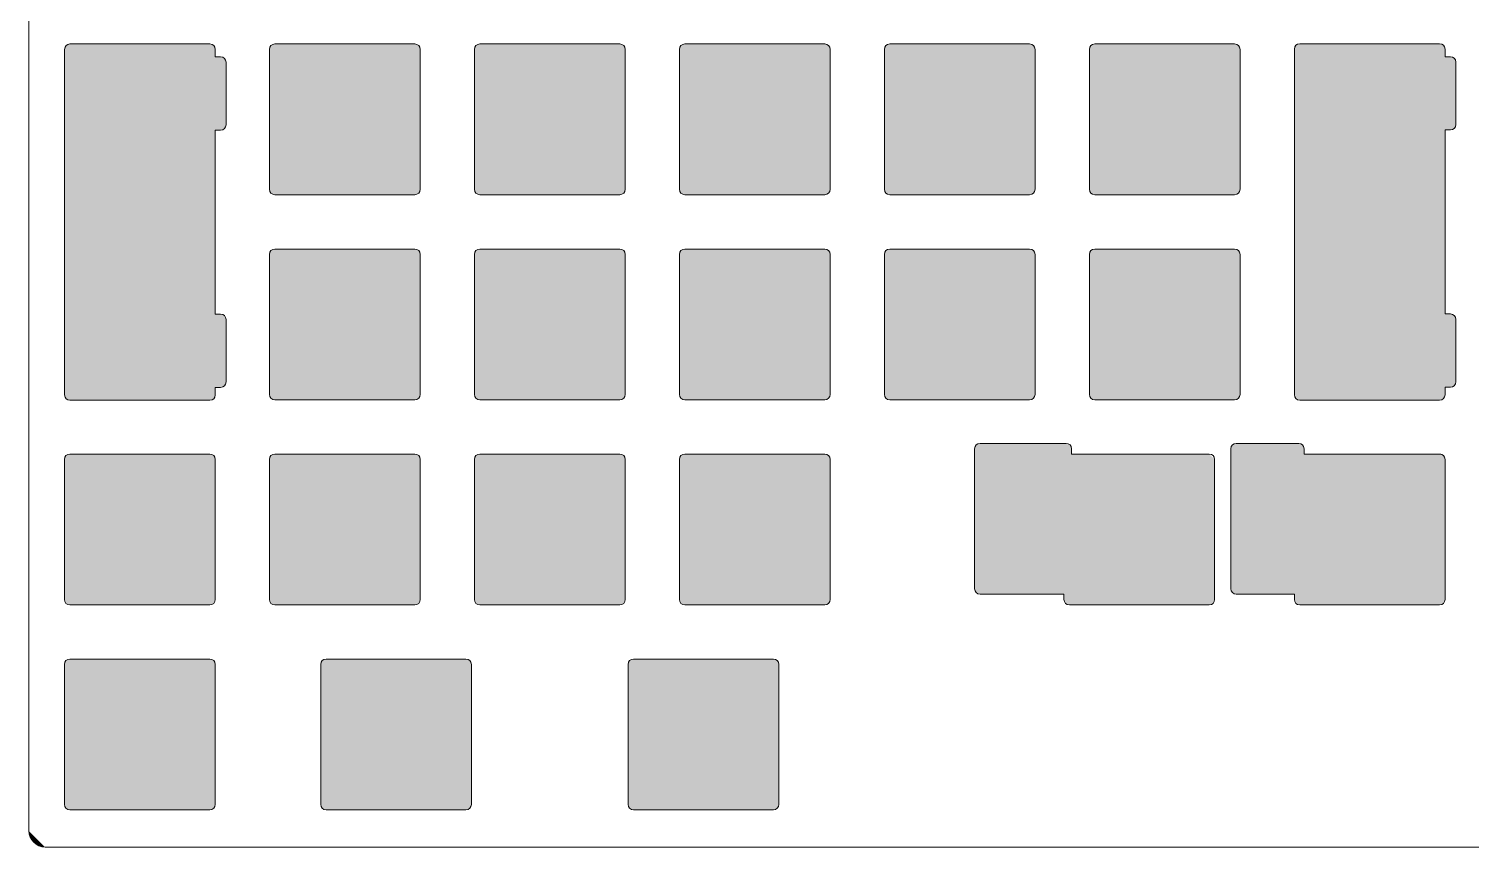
# Model space of a CAD drawing. Extents: x 264 to 551, y 127 to 265.
# Drawn here: x 263.7 to 397.8, y 127 to 203 of the extents above; entities that cross this region are included whole.
import ezdxf

# ---------------------------------------------------------------- set-up
doc = ezdxf.new("R2010")
doc.units = 0
doc.header["$MEASUREMENT"] = 0
doc.layers.add('Layer 1', color=7, linetype='Continuous', lineweight=0)
doc.layers.add('Layer 2', color=7, linetype='Continuous', lineweight=0)

# ---------------------------------------------------------------- blocks, each defined once
blk = doc.blocks.new('Block_1')
at = {"layer": 'Layer 2', "true_color": 0x000000, "transparency": 33554687}
h = blk.add_hatch(color=18, dxfattribs=at)
h.dxf.hatch_style = 2
edge = h.paths.add_edge_path()
edge.add_spline(control_points=[(263.74, 260.37), (263.74, 260.37), (263.74, 128.47), (263.74, 128.47)], knot_values=[0, 0, 0, 0, 1, 1, 1, 1], degree=3, periodic=0)
edge.add_line((263.74, 128.47), (263.74, 260.37))
h = blk.add_hatch(color=18, dxfattribs=at)
h.dxf.hatch_style = 2
edge = h.paths.add_edge_path()
edge.add_spline(control_points=[(263.74, 128.47), (263.74, 127.67), (264.44, 126.97), (265.24, 126.97), (265.24, 126.97), (265.24, 126.97), (265.24, 126.97)], knot_values=[0, 0, 0, 0, 1, 1, 1, 2, 2, 2, 2], degree=3, periodic=0)
edge.add_line((265.24, 126.97), (263.74, 128.47))
h = blk.add_hatch(color=18, dxfattribs=at)
h.dxf.hatch_style = 2
edge = h.paths.add_edge_path()
edge.add_spline(control_points=[(265.24, 126.97), (265.24, 126.97), (549.54, 126.97), (549.54, 126.97)], knot_values=[0, 0, 0, 0, 1, 1, 1, 1], degree=3, periodic=0)
edge.add_line((549.54, 126.97), (265.24, 126.97))
at = {"layer": 'Layer 2', "color": 18, "lineweight": 20, "true_color": 0x000000}
for points in [[(263.74, 260.37), (263.74, 260.37), (263.74, 128.47), (263.74, 128.47)], [(265.24, 126.97), (265.24, 126.97), (549.54, 126.97), (549.54, 126.97)]]:
    blk.add_open_spline(points, degree=3, dxfattribs=at)
blk.add_open_spline([(263.74, 128.47), (263.74, 127.67), (264.44, 126.97), (265.24, 126.97), (265.24, 126.97), (265.24, 126.97), (265.24, 126.97)], degree=3, knots=[0, 0, 0, 0, 1, 1, 1, 2, 2, 2, 2], dxfattribs=at)

msp = doc.modelspace()

# ---------------------------------------------------------------- hatches: boundary and pattern name
at = {"layer": 'Layer 1', "true_color": 0x000000, "transparency": 33554687}
h = msp.add_hatch(color=18, dxfattribs=at)
h.dxf.hatch_style = 2
edge = h.paths.add_edge_path()
edge.add_spline(control_points=[(373.43, 163.48), (373.73, 163.48), (373.93, 163.28), (373.93, 162.98), (373.93, 163.28), (373.73, 163.48), (373.43, 163.48), (373.43, 163.48), (360.63, 163.48), (360.63, 163.48), (360.63, 163.48), (360.63, 163.98), (360.63, 163.98), (360.63, 164.28), (360.43, 164.48), (360.13, 164.48), (360.13, 164.48), (352.13, 164.48), (352.13, 164.48), (351.83, 164.48), (351.63, 164.28), (351.63, 163.98), (351.63, 163.98), (351.63, 150.98), (351.63, 150.98), (351.63, 150.68), (351.83, 150.48), (352.13, 150.48), (352.13, 150.48), (359.93, 150.48), (359.93, 150.48), (359.93, 150.48), (359.93, 149.98), (359.93, 149.98), (359.93, 149.68), (360.13, 149.48), (360.43, 149.48), (360.43, 149.48), (373.43, 149.48), (373.43, 149.48), (373.73, 149.48), (373.93, 149.68), (373.93, 149.98), (373.93, 149.98), (373.93, 162.98), (373.93, 162.98)], knot_values=[0, 0, 0, 0, 1, 1, 1, 2, 2, 2, 3, 3, 3, 4, 4, 4, 5, 5, 5, 6, 6, 6, 7, 7, 7, 8, 8, 8, 9, 9, 9, 10, 10, 10, 11, 11, 11, 12, 12, 12, 13, 13, 13, 14, 14, 14, 15, 15, 15, 15], degree=3, periodic=0)
edge.add_line((373.93, 162.98), (373.43, 163.48))
at = {"layer": 'Layer 2', "true_color": 0x000000, "transparency": 33554687}
h = msp.add_hatch(color=18, dxfattribs=at)
h.dxf.hatch_style = 2
edge = h.paths.add_edge_path()
edge.add_spline(control_points=[(267.56, 168.48), (267.26, 168.48), (267.06, 168.68), (267.06, 168.98), (267.06, 168.98), (267.06, 168.98), (267.06, 168.98), (267.06, 168.98), (267.06, 181.98), (267.06, 181.98), (267.06, 181.98), (267.06, 201.08), (267.06, 201.08), (267.06, 201.38), (267.26, 201.58), (267.56, 201.58), (267.56, 201.58), (280.56, 201.58), (280.56, 201.58), (280.86, 201.58), (281.06, 201.38), (281.06, 201.08), (281.06, 201.08), (281.06, 200.38), (281.06, 200.38), (281.06, 200.38), (281.06, 200.38), (281.06, 200.38), (281.06, 200.38), (281.56, 200.38), (281.56, 200.38), (281.86, 200.38), (282.06, 200.18), (282.06, 199.88), (282.06, 199.88), (282.06, 194.08), (282.06, 194.08), (282.06, 193.78), (281.86, 193.58), (281.56, 193.58), (281.56, 193.58), (281.06, 193.58), (281.06, 193.58), (281.06, 193.58), (281.06, 193.58), (281.06, 193.58), (281.06, 193.58), (281.06, 176.48), (281.06, 176.48), (281.06, 176.48), (281.56, 176.48), (281.56, 176.48), (281.86, 176.48), (282.06, 176.28), (282.06, 175.98), (282.06, 175.98), (282.06, 170.18), (282.06, 170.18), (282.06, 169.88), (281.86, 169.68), (281.56, 169.68), (281.56, 169.68), (281.06, 169.68), (281.06, 169.68), (281.06, 169.68), (281.06, 169.68), (281.06, 169.68), (281.06, 169.68), (281.06, 168.98), (281.06, 168.98), (281.06, 168.68), (280.86, 168.48), (280.56, 168.48), (280.56, 168.48), (267.56, 168.48), (267.56, 168.48)], knot_values=[0, 0, 0, 0, 1, 1, 1, 2, 2, 2, 3, 3, 3, 4, 4, 4, 5, 5, 5, 6, 6, 6, 7, 7, 7, 8, 8, 8, 9, 9, 9, 10, 10, 10, 11, 11, 11, 12, 12, 12, 13, 13, 13, 14, 14, 14, 15, 15, 15, 16, 16, 16, 17, 17, 17, 18, 18, 18, 19, 19, 19, 20, 20, 20, 21, 21, 21, 22, 22, 22, 23, 23, 23, 24, 24, 24, 25, 25, 25, 25], degree=3, periodic=0)
h = msp.add_hatch(color=18, dxfattribs=at)
h.dxf.hatch_style = 2
edge = h.paths.add_edge_path()
edge.add_spline(control_points=[(286.6, 201.58), (286.6, 201.58), (299.6, 201.58), (299.6, 201.58), (299.9, 201.58), (300.1, 201.38), (300.1, 201.08), (300.1, 201.08), (300.1, 188.08), (300.1, 188.08), (300.1, 187.78), (299.9, 187.58), (299.6, 187.58), (299.6, 187.58), (286.6, 187.58), (286.6, 187.58), (286.3, 187.58), (286.1, 187.78), (286.1, 188.08), (286.1, 188.08), (286.1, 201.08), (286.1, 201.08), (286.1, 201.38), (286.3, 201.58), (286.6, 201.58)], knot_values=[0, 0, 0, 0, 1, 1, 1, 2, 2, 2, 3, 3, 3, 4, 4, 4, 5, 5, 5, 6, 6, 6, 7, 7, 7, 8, 8, 8, 8], degree=3, periodic=0)
h = msp.add_hatch(color=18, dxfattribs=at)
h.dxf.hatch_style = 2
edge = h.paths.add_edge_path()
edge.add_spline(control_points=[(305.65, 201.58), (305.65, 201.58), (318.65, 201.58), (318.65, 201.58), (318.95, 201.58), (319.15, 201.38), (319.15, 201.08), (319.15, 201.08), (319.15, 188.08), (319.15, 188.08), (319.15, 187.78), (318.95, 187.58), (318.65, 187.58), (318.65, 187.58), (305.65, 187.58), (305.65, 187.58), (305.35, 187.58), (305.15, 187.78), (305.15, 188.08), (305.15, 188.08), (305.15, 201.08), (305.15, 201.08), (305.15, 201.38), (305.35, 201.58), (305.65, 201.58)], knot_values=[0, 0, 0, 0, 1, 1, 1, 2, 2, 2, 3, 3, 3, 4, 4, 4, 5, 5, 5, 6, 6, 6, 7, 7, 7, 8, 8, 8, 8], degree=3, periodic=0)
h = msp.add_hatch(color=18, dxfattribs=at)
h.dxf.hatch_style = 2
edge = h.paths.add_edge_path()
edge.add_spline(control_points=[(324.7, 201.58), (324.7, 201.58), (337.7, 201.58), (337.7, 201.58), (338, 201.58), (338.2, 201.38), (338.2, 201.08), (338.2, 201.08), (338.2, 188.08), (338.2, 188.08), (338.2, 187.78), (338, 187.58), (337.7, 187.58), (337.7, 187.58), (324.7, 187.58), (324.7, 187.58), (324.4, 187.58), (324.2, 187.78), (324.2, 188.08), (324.2, 188.08), (324.2, 201.08), (324.2, 201.08), (324.2, 201.38), (324.4, 201.58), (324.7, 201.58)], knot_values=[0, 0, 0, 0, 1, 1, 1, 2, 2, 2, 3, 3, 3, 4, 4, 4, 5, 5, 5, 6, 6, 6, 7, 7, 7, 8, 8, 8, 8], degree=3, periodic=0)
h = msp.add_hatch(color=18, dxfattribs=at)
h.dxf.hatch_style = 2
edge = h.paths.add_edge_path()
edge.add_spline(control_points=[(343.74, 201.58), (343.74, 201.58), (356.74, 201.58), (356.74, 201.58), (357.04, 201.58), (357.24, 201.38), (357.24, 201.08), (357.24, 201.08), (357.24, 188.08), (357.24, 188.08), (357.24, 187.78), (357.04, 187.58), (356.74, 187.58), (356.74, 187.58), (343.74, 187.58), (343.74, 187.58), (343.44, 187.58), (343.24, 187.78), (343.24, 188.08), (343.24, 188.08), (343.24, 201.08), (343.24, 201.08), (343.24, 201.38), (343.44, 201.58), (343.74, 201.58)], knot_values=[0, 0, 0, 0, 1, 1, 1, 2, 2, 2, 3, 3, 3, 4, 4, 4, 5, 5, 5, 6, 6, 6, 7, 7, 7, 8, 8, 8, 8], degree=3, periodic=0)
h = msp.add_hatch(color=18, dxfattribs=at)
h.dxf.hatch_style = 2
edge = h.paths.add_edge_path()
edge.add_spline(control_points=[(362.79, 201.58), (362.79, 201.58), (375.79, 201.58), (375.79, 201.58), (376.09, 201.58), (376.29, 201.38), (376.29, 201.08), (376.29, 201.08), (376.29, 188.08), (376.29, 188.08), (376.29, 187.78), (376.09, 187.58), (375.79, 187.58), (375.79, 187.58), (362.79, 187.58), (362.79, 187.58), (362.49, 187.58), (362.29, 187.78), (362.29, 188.08), (362.29, 188.08), (362.29, 201.08), (362.29, 201.08), (362.29, 201.38), (362.49, 201.58), (362.79, 201.58)], knot_values=[0, 0, 0, 0, 1, 1, 1, 2, 2, 2, 3, 3, 3, 4, 4, 4, 5, 5, 5, 6, 6, 6, 7, 7, 7, 8, 8, 8, 8], degree=3, periodic=0)
h = msp.add_hatch(color=18, dxfattribs=at)
h.dxf.hatch_style = 2
edge = h.paths.add_edge_path()
edge.add_spline(control_points=[(381.84, 168.5), (381.54, 168.5), (381.34, 168.7), (381.34, 169), (381.34, 169), (381.34, 169), (381.34, 169), (381.34, 169), (381.34, 182), (381.34, 182), (381.34, 182), (381.34, 201.1), (381.34, 201.1), (381.34, 201.4), (381.54, 201.6), (381.84, 201.6), (381.84, 201.6), (394.84, 201.6), (394.84, 201.6), (395.14, 201.6), (395.34, 201.4), (395.34, 201.1), (395.34, 201.1), (395.34, 200.4), (395.34, 200.4), (395.34, 200.4), (395.34, 200.4), (395.34, 200.4), (395.34, 200.4), (395.84, 200.4), (395.84, 200.4), (396.14, 200.4), (396.34, 200.2), (396.34, 199.9), (396.34, 199.9), (396.34, 194.1), (396.34, 194.1), (396.34, 193.8), (396.14, 193.6), (395.84, 193.6), (395.84, 193.6), (395.34, 193.6), (395.34, 193.6), (395.34, 193.6), (395.34, 193.6), (395.34, 193.6), (395.34, 193.6), (395.34, 176.5), (395.34, 176.5), (395.34, 176.5), (395.84, 176.5), (395.84, 176.5), (396.14, 176.5), (396.34, 176.3), (396.34, 176), (396.34, 176), (396.34, 170.2), (396.34, 170.2), (396.34, 169.9), (396.14, 169.7), (395.84, 169.7), (395.84, 169.7), (395.34, 169.7), (395.34, 169.7), (395.34, 169.7), (395.34, 169.7), (395.34, 169.7), (395.34, 169.7), (395.34, 169), (395.34, 169), (395.34, 168.7), (395.14, 168.5), (394.84, 168.5), (394.84, 168.5), (381.84, 168.5), (381.84, 168.5)], knot_values=[0, 0, 0, 0, 1, 1, 1, 2, 2, 2, 3, 3, 3, 4, 4, 4, 5, 5, 5, 6, 6, 6, 7, 7, 7, 8, 8, 8, 9, 9, 9, 10, 10, 10, 11, 11, 11, 12, 12, 12, 13, 13, 13, 14, 14, 14, 15, 15, 15, 16, 16, 16, 17, 17, 17, 18, 18, 18, 19, 19, 19, 20, 20, 20, 21, 21, 21, 22, 22, 22, 23, 23, 23, 24, 24, 24, 25, 25, 25, 25], degree=3, periodic=0)
h = msp.add_hatch(color=18, dxfattribs=at)
h.dxf.hatch_style = 2
edge = h.paths.add_edge_path()
edge.add_spline(control_points=[(286.6, 182.53), (286.6, 182.53), (299.6, 182.53), (299.6, 182.53), (299.9, 182.53), (300.1, 182.33), (300.1, 182.03), (300.1, 182.03), (300.1, 169.03), (300.1, 169.03), (300.1, 168.73), (299.9, 168.53), (299.6, 168.53), (299.6, 168.53), (286.6, 168.53), (286.6, 168.53), (286.3, 168.53), (286.1, 168.73), (286.1, 169.03), (286.1, 169.03), (286.1, 182.03), (286.1, 182.03), (286.1, 182.33), (286.3, 182.53), (286.6, 182.53)], knot_values=[0, 0, 0, 0, 1, 1, 1, 2, 2, 2, 3, 3, 3, 4, 4, 4, 5, 5, 5, 6, 6, 6, 7, 7, 7, 8, 8, 8, 8], degree=3, periodic=0)
h = msp.add_hatch(color=18, dxfattribs=at)
h.dxf.hatch_style = 2
edge = h.paths.add_edge_path()
edge.add_spline(control_points=[(305.65, 182.53), (305.65, 182.53), (318.65, 182.53), (318.65, 182.53), (318.95, 182.53), (319.15, 182.33), (319.15, 182.03), (319.15, 182.03), (319.15, 169.03), (319.15, 169.03), (319.15, 168.73), (318.95, 168.53), (318.65, 168.53), (318.65, 168.53), (305.65, 168.53), (305.65, 168.53), (305.35, 168.53), (305.15, 168.73), (305.15, 169.03), (305.15, 169.03), (305.15, 182.03), (305.15, 182.03), (305.15, 182.33), (305.35, 182.53), (305.65, 182.53)], knot_values=[0, 0, 0, 0, 1, 1, 1, 2, 2, 2, 3, 3, 3, 4, 4, 4, 5, 5, 5, 6, 6, 6, 7, 7, 7, 8, 8, 8, 8], degree=3, periodic=0)
h = msp.add_hatch(color=18, dxfattribs=at)
h.dxf.hatch_style = 2
edge = h.paths.add_edge_path()
edge.add_spline(control_points=[(324.7, 182.53), (324.7, 182.53), (337.7, 182.53), (337.7, 182.53), (338, 182.53), (338.2, 182.33), (338.2, 182.03), (338.2, 182.03), (338.2, 169.03), (338.2, 169.03), (338.2, 168.73), (338, 168.53), (337.7, 168.53), (337.7, 168.53), (324.7, 168.53), (324.7, 168.53), (324.4, 168.53), (324.2, 168.73), (324.2, 169.03), (324.2, 169.03), (324.2, 182.03), (324.2, 182.03), (324.2, 182.33), (324.4, 182.53), (324.7, 182.53)], knot_values=[0, 0, 0, 0, 1, 1, 1, 2, 2, 2, 3, 3, 3, 4, 4, 4, 5, 5, 5, 6, 6, 6, 7, 7, 7, 8, 8, 8, 8], degree=3, periodic=0)
h = msp.add_hatch(color=18, dxfattribs=at)
h.dxf.hatch_style = 2
edge = h.paths.add_edge_path()
edge.add_spline(control_points=[(343.74, 182.53), (343.74, 182.53), (356.74, 182.53), (356.74, 182.53), (357.04, 182.53), (357.24, 182.33), (357.24, 182.03), (357.24, 182.03), (357.24, 169.03), (357.24, 169.03), (357.24, 168.73), (357.04, 168.53), (356.74, 168.53), (356.74, 168.53), (343.74, 168.53), (343.74, 168.53), (343.44, 168.53), (343.24, 168.73), (343.24, 169.03), (343.24, 169.03), (343.24, 182.03), (343.24, 182.03), (343.24, 182.33), (343.44, 182.53), (343.74, 182.53)], knot_values=[0, 0, 0, 0, 1, 1, 1, 2, 2, 2, 3, 3, 3, 4, 4, 4, 5, 5, 5, 6, 6, 6, 7, 7, 7, 8, 8, 8, 8], degree=3, periodic=0)
h = msp.add_hatch(color=18, dxfattribs=at)
h.dxf.hatch_style = 2
edge = h.paths.add_edge_path()
edge.add_spline(control_points=[(362.79, 182.53), (362.79, 182.53), (375.79, 182.53), (375.79, 182.53), (376.09, 182.53), (376.29, 182.33), (376.29, 182.03), (376.29, 182.03), (376.29, 169.03), (376.29, 169.03), (376.29, 168.73), (376.09, 168.53), (375.79, 168.53), (375.79, 168.53), (362.79, 168.53), (362.79, 168.53), (362.49, 168.53), (362.29, 168.73), (362.29, 169.03), (362.29, 169.03), (362.29, 182.03), (362.29, 182.03), (362.29, 182.33), (362.49, 182.53), (362.79, 182.53)], knot_values=[0, 0, 0, 0, 1, 1, 1, 2, 2, 2, 3, 3, 3, 4, 4, 4, 5, 5, 5, 6, 6, 6, 7, 7, 7, 8, 8, 8, 8], degree=3, periodic=0)
h = msp.add_hatch(color=18, dxfattribs=at)
h.dxf.hatch_style = 2
edge = h.paths.add_edge_path()
edge.add_spline(control_points=[(373.93, 162.98), (373.93, 163.28), (373.73, 163.48), (373.43, 163.48), (373.43, 163.48), (360.63, 163.48), (360.63, 163.48), (360.63, 163.48), (373.43, 163.48), (373.43, 163.48), (373.73, 163.48), (373.93, 163.28), (373.93, 162.98), (373.93, 162.98), (373.93, 149.98), (373.93, 149.98), (373.93, 149.68), (373.73, 149.48), (373.43, 149.48), (373.43, 149.48), (360.43, 149.48), (360.43, 149.48), (360.13, 149.48), (359.93, 149.68), (359.93, 149.98), (359.93, 149.98), (359.93, 150.48), (359.93, 150.48), (359.93, 150.48), (352.13, 150.48), (352.13, 150.48), (351.83, 150.48), (351.63, 150.68), (351.63, 150.98), (351.63, 150.98), (351.63, 163.98), (351.63, 163.98), (351.63, 164.28), (351.83, 164.48), (352.13, 164.48), (352.13, 164.48), (360.13, 164.48), (360.13, 164.48), (360.43, 164.48), (360.63, 164.28), (360.63, 163.98), (360.63, 163.98), (360.63, 163.48), (360.63, 163.48)], knot_values=[0, 0, 0, 0, 1, 1, 1, 2, 2, 2, 3, 3, 3, 4, 4, 4, 5, 5, 5, 6, 6, 6, 7, 7, 7, 8, 8, 8, 9, 9, 9, 10, 10, 10, 11, 11, 11, 12, 12, 12, 13, 13, 13, 14, 14, 14, 15, 15, 15, 16, 16, 16, 16], degree=3, periodic=0)
edge.add_line((360.63, 163.48), (373.93, 162.98))
h = msp.add_hatch(color=18, dxfattribs=at)
h.dxf.hatch_style = 2
edge = h.paths.add_edge_path()
edge.add_spline(control_points=[(394.94, 163.48), (394.94, 163.48), (382.24, 163.48), (382.24, 163.48), (382.24, 163.48), (382.24, 163.98), (382.24, 163.98), (382.24, 164.28), (382.04, 164.48), (381.74, 164.48), (381.74, 164.48), (375.94, 164.48), (375.94, 164.48), (375.64, 164.48), (375.44, 164.28), (375.44, 163.98), (375.44, 163.98), (375.44, 150.98), (375.44, 150.98), (375.44, 150.68), (375.64, 150.48), (375.94, 150.48), (375.94, 150.48), (381.34, 150.48), (381.34, 150.48), (381.34, 150.48), (381.34, 149.98), (381.34, 149.98), (381.34, 149.68), (381.54, 149.48), (381.84, 149.48), (381.84, 149.48), (394.84, 149.48), (394.84, 149.48), (395.14, 149.48), (395.34, 149.68), (395.34, 149.98), (395.34, 149.98), (395.34, 162.98), (395.34, 162.98), (395.34, 163.28), (395.14, 163.48), (394.84, 163.48), (394.84, 163.48), (394.94, 163.48), (394.94, 163.48)], knot_values=[0, 0, 0, 0, 1, 1, 1, 2, 2, 2, 3, 3, 3, 4, 4, 4, 5, 5, 5, 6, 6, 6, 7, 7, 7, 8, 8, 8, 9, 9, 9, 10, 10, 10, 11, 11, 11, 12, 12, 12, 13, 13, 13, 14, 14, 14, 15, 15, 15, 15], degree=3, periodic=0)
h = msp.add_hatch(color=18, dxfattribs=at)
h.dxf.hatch_style = 2
edge = h.paths.add_edge_path()
edge.add_spline(control_points=[(267.55, 163.48), (267.55, 163.48), (280.55, 163.48), (280.55, 163.48), (280.85, 163.48), (281.05, 163.28), (281.05, 162.98), (281.05, 162.98), (281.05, 149.98), (281.05, 149.98), (281.05, 149.68), (280.85, 149.48), (280.55, 149.48), (280.55, 149.48), (267.55, 149.48), (267.55, 149.48), (267.25, 149.48), (267.05, 149.68), (267.05, 149.98), (267.05, 149.98), (267.05, 162.98), (267.05, 162.98), (267.05, 163.28), (267.25, 163.48), (267.55, 163.48)], knot_values=[0, 0, 0, 0, 1, 1, 1, 2, 2, 2, 3, 3, 3, 4, 4, 4, 5, 5, 5, 6, 6, 6, 7, 7, 7, 8, 8, 8, 8], degree=3, periodic=0)
h = msp.add_hatch(color=18, dxfattribs=at)
h.dxf.hatch_style = 2
edge = h.paths.add_edge_path()
edge.add_spline(control_points=[(286.6, 163.48), (286.6, 163.48), (299.6, 163.48), (299.6, 163.48), (299.9, 163.48), (300.1, 163.28), (300.1, 162.98), (300.1, 162.98), (300.1, 149.98), (300.1, 149.98), (300.1, 149.68), (299.9, 149.48), (299.6, 149.48), (299.6, 149.48), (286.6, 149.48), (286.6, 149.48), (286.3, 149.48), (286.1, 149.68), (286.1, 149.98), (286.1, 149.98), (286.1, 162.98), (286.1, 162.98), (286.1, 163.28), (286.3, 163.48), (286.6, 163.48)], knot_values=[0, 0, 0, 0, 1, 1, 1, 2, 2, 2, 3, 3, 3, 4, 4, 4, 5, 5, 5, 6, 6, 6, 7, 7, 7, 8, 8, 8, 8], degree=3, periodic=0)
h = msp.add_hatch(color=18, dxfattribs=at)
h.dxf.hatch_style = 2
edge = h.paths.add_edge_path()
edge.add_spline(control_points=[(305.65, 163.48), (305.65, 163.48), (318.65, 163.48), (318.65, 163.48), (318.95, 163.48), (319.15, 163.28), (319.15, 162.98), (319.15, 162.98), (319.15, 149.98), (319.15, 149.98), (319.15, 149.68), (318.95, 149.48), (318.65, 149.48), (318.65, 149.48), (305.65, 149.48), (305.65, 149.48), (305.35, 149.48), (305.15, 149.68), (305.15, 149.98), (305.15, 149.98), (305.15, 162.98), (305.15, 162.98), (305.15, 163.28), (305.35, 163.48), (305.65, 163.48)], knot_values=[0, 0, 0, 0, 1, 1, 1, 2, 2, 2, 3, 3, 3, 4, 4, 4, 5, 5, 5, 6, 6, 6, 7, 7, 7, 8, 8, 8, 8], degree=3, periodic=0)
h = msp.add_hatch(color=18, dxfattribs=at)
h.dxf.hatch_style = 2
edge = h.paths.add_edge_path()
edge.add_spline(control_points=[(324.7, 163.48), (324.7, 163.48), (337.7, 163.48), (337.7, 163.48), (338, 163.48), (338.2, 163.28), (338.2, 162.98), (338.2, 162.98), (338.2, 149.98), (338.2, 149.98), (338.2, 149.68), (338, 149.48), (337.7, 149.48), (337.7, 149.48), (324.7, 149.48), (324.7, 149.48), (324.4, 149.48), (324.2, 149.68), (324.2, 149.98), (324.2, 149.98), (324.2, 162.98), (324.2, 162.98), (324.2, 163.28), (324.4, 163.48), (324.7, 163.48)], knot_values=[0, 0, 0, 0, 1, 1, 1, 2, 2, 2, 3, 3, 3, 4, 4, 4, 5, 5, 5, 6, 6, 6, 7, 7, 7, 8, 8, 8, 8], degree=3, periodic=0)
h = msp.add_hatch(color=18, dxfattribs=at)
h.dxf.hatch_style = 2
edge = h.paths.add_edge_path()
edge.add_spline(control_points=[(267.55, 144.44), (267.55, 144.44), (280.55, 144.44), (280.55, 144.44), (280.85, 144.44), (281.05, 144.24), (281.05, 143.94), (281.05, 143.94), (281.05, 130.94), (281.05, 130.94), (281.05, 130.64), (280.85, 130.44), (280.55, 130.44), (280.55, 130.44), (267.55, 130.44), (267.55, 130.44), (267.25, 130.44), (267.05, 130.64), (267.05, 130.94), (267.05, 130.94), (267.05, 143.94), (267.05, 143.94), (267.05, 144.24), (267.25, 144.44), (267.55, 144.44)], knot_values=[0, 0, 0, 0, 1, 1, 1, 2, 2, 2, 3, 3, 3, 4, 4, 4, 5, 5, 5, 6, 6, 6, 7, 7, 7, 8, 8, 8, 8], degree=3, periodic=0)
h = msp.add_hatch(color=18, dxfattribs=at)
h.dxf.hatch_style = 2
edge = h.paths.add_edge_path()
edge.add_spline(control_points=[(291.36, 144.44), (291.36, 144.44), (304.36, 144.44), (304.36, 144.44), (304.66, 144.44), (304.86, 144.24), (304.86, 143.94), (304.86, 143.94), (304.86, 130.94), (304.86, 130.94), (304.86, 130.64), (304.66, 130.44), (304.36, 130.44), (304.36, 130.44), (291.36, 130.44), (291.36, 130.44), (291.06, 130.44), (290.86, 130.64), (290.86, 130.94), (290.86, 130.94), (290.86, 143.94), (290.86, 143.94), (290.86, 144.24), (291.06, 144.44), (291.36, 144.44)], knot_values=[0, 0, 0, 0, 1, 1, 1, 2, 2, 2, 3, 3, 3, 4, 4, 4, 5, 5, 5, 6, 6, 6, 7, 7, 7, 8, 8, 8, 8], degree=3, periodic=0)
h = msp.add_hatch(color=18, dxfattribs=at)
h.dxf.hatch_style = 2
edge = h.paths.add_edge_path()
edge.add_spline(control_points=[(319.93, 144.44), (319.93, 144.44), (332.93, 144.44), (332.93, 144.44), (333.23, 144.44), (333.43, 144.24), (333.43, 143.94), (333.43, 143.94), (333.43, 130.94), (333.43, 130.94), (333.43, 130.64), (333.23, 130.44), (332.93, 130.44), (332.93, 130.44), (319.93, 130.44), (319.93, 130.44), (319.63, 130.44), (319.43, 130.64), (319.43, 130.94), (319.43, 130.94), (319.43, 143.94), (319.43, 143.94), (319.43, 144.24), (319.63, 144.44), (319.93, 144.44)], knot_values=[0, 0, 0, 0, 1, 1, 1, 2, 2, 2, 3, 3, 3, 4, 4, 4, 5, 5, 5, 6, 6, 6, 7, 7, 7, 8, 8, 8, 8], degree=3, periodic=0)

# ---------------------------------------------------------------- linework, layer by layer
at = {"layer": 'Layer 1', "color": 18, "lineweight": 5, "true_color": 0x000000}
msp.add_open_spline([(373.43, 163.48), (373.73, 163.48), (373.93, 163.28), (373.93, 162.98), (373.93, 163.28), (373.73, 163.48), (373.43, 163.48), (373.43, 163.48), (360.63, 163.48), (360.63, 163.48), (360.63, 163.48), (360.63, 163.98), (360.63, 163.98), (360.63, 164.28), (360.43, 164.48), (360.13, 164.48), (360.13, 164.48), (352.13, 164.48), (352.13, 164.48), (351.83, 164.48), (351.63, 164.28), (351.63, 163.98), (351.63, 163.98), (351.63, 150.98), (351.63, 150.98), (351.63, 150.68), (351.83, 150.48), (352.13, 150.48), (352.13, 150.48), (359.93, 150.48), (359.93, 150.48), (359.93, 150.48), (359.93, 149.98), (359.93, 149.98), (359.93, 149.68), (360.13, 149.48), (360.43, 149.48), (360.43, 149.48), (373.43, 149.48), (373.43, 149.48), (373.73, 149.48), (373.93, 149.68), (373.93, 149.98), (373.93, 149.98), (373.93, 162.98), (373.93, 162.98)], degree=3, knots=[0, 0, 0, 0, 1, 1, 1, 2, 2, 2, 3, 3, 3, 4, 4, 4, 5, 5, 5, 6, 6, 6, 7, 7, 7, 8, 8, 8, 9, 9, 9, 10, 10, 10, 11, 11, 11, 12, 12, 12, 13, 13, 13, 14, 14, 14, 15, 15, 15, 15], dxfattribs=at)
at = {"layer": 'Layer 2', "color": 18, "lineweight": 5, "true_color": 0x000000}
for points, knots in [([(267.56, 168.48), (267.26, 168.48), (267.06, 168.68), (267.06, 168.98), (267.06, 168.98), (267.06, 168.98), (267.06, 168.98), (267.06, 168.98), (267.06, 181.98), (267.06, 181.98), (267.06, 181.98), (267.06, 201.08), (267.06, 201.08), (267.06, 201.38), (267.26, 201.58), (267.56, 201.58), (267.56, 201.58), (280.56, 201.58), (280.56, 201.58), (280.86, 201.58), (281.06, 201.38), (281.06, 201.08), (281.06, 201.08), (281.06, 200.38), (281.06, 200.38), (281.06, 200.38), (281.06, 200.38), (281.06, 200.38), (281.06, 200.38), (281.56, 200.38), (281.56, 200.38), (281.86, 200.38), (282.06, 200.18), (282.06, 199.88), (282.06, 199.88), (282.06, 194.08), (282.06, 194.08), (282.06, 193.78), (281.86, 193.58), (281.56, 193.58), (281.56, 193.58), (281.06, 193.58), (281.06, 193.58), (281.06, 193.58), (281.06, 193.58), (281.06, 193.58), (281.06, 193.58), (281.06, 176.48), (281.06, 176.48), (281.06, 176.48), (281.56, 176.48), (281.56, 176.48), (281.86, 176.48), (282.06, 176.28), (282.06, 175.98), (282.06, 175.98), (282.06, 170.18), (282.06, 170.18), (282.06, 169.88), (281.86, 169.68), (281.56, 169.68), (281.56, 169.68), (281.06, 169.68), (281.06, 169.68), (281.06, 169.68), (281.06, 169.68), (281.06, 169.68), (281.06, 169.68), (281.06, 168.98), (281.06, 168.98), (281.06, 168.68), (280.86, 168.48), (280.56, 168.48), (280.56, 168.48), (267.56, 168.48), (267.56, 168.48)], [0, 0, 0, 0, 1, 1, 1, 2, 2, 2, 3, 3, 3, 4, 4, 4, 5, 5, 5, 6, 6, 6, 7, 7, 7, 8, 8, 8, 9, 9, 9, 10, 10, 10, 11, 11, 11, 12, 12, 12, 13, 13, 13, 14, 14, 14, 15, 15, 15, 16, 16, 16, 17, 17, 17, 18, 18, 18, 19, 19, 19, 20, 20, 20, 21, 21, 21, 22, 22, 22, 23, 23, 23, 24, 24, 24, 25, 25, 25, 25]), ([(286.6, 201.58), (286.6, 201.58), (299.6, 201.58), (299.6, 201.58), (299.9, 201.58), (300.1, 201.38), (300.1, 201.08), (300.1, 201.08), (300.1, 188.08), (300.1, 188.08), (300.1, 187.78), (299.9, 187.58), (299.6, 187.58), (299.6, 187.58), (286.6, 187.58), (286.6, 187.58), (286.3, 187.58), (286.1, 187.78), (286.1, 188.08), (286.1, 188.08), (286.1, 201.08), (286.1, 201.08), (286.1, 201.38), (286.3, 201.58), (286.6, 201.58)], [0, 0, 0, 0, 1, 1, 1, 2, 2, 2, 3, 3, 3, 4, 4, 4, 5, 5, 5, 6, 6, 6, 7, 7, 7, 8, 8, 8, 8]), ([(305.65, 201.58), (305.65, 201.58), (318.65, 201.58), (318.65, 201.58), (318.95, 201.58), (319.15, 201.38), (319.15, 201.08), (319.15, 201.08), (319.15, 188.08), (319.15, 188.08), (319.15, 187.78), (318.95, 187.58), (318.65, 187.58), (318.65, 187.58), (305.65, 187.58), (305.65, 187.58), (305.35, 187.58), (305.15, 187.78), (305.15, 188.08), (305.15, 188.08), (305.15, 201.08), (305.15, 201.08), (305.15, 201.38), (305.35, 201.58), (305.65, 201.58)], [0, 0, 0, 0, 1, 1, 1, 2, 2, 2, 3, 3, 3, 4, 4, 4, 5, 5, 5, 6, 6, 6, 7, 7, 7, 8, 8, 8, 8]), ([(324.7, 201.58), (324.7, 201.58), (337.7, 201.58), (337.7, 201.58), (338, 201.58), (338.2, 201.38), (338.2, 201.08), (338.2, 201.08), (338.2, 188.08), (338.2, 188.08), (338.2, 187.78), (338, 187.58), (337.7, 187.58), (337.7, 187.58), (324.7, 187.58), (324.7, 187.58), (324.4, 187.58), (324.2, 187.78), (324.2, 188.08), (324.2, 188.08), (324.2, 201.08), (324.2, 201.08), (324.2, 201.38), (324.4, 201.58), (324.7, 201.58)], [0, 0, 0, 0, 1, 1, 1, 2, 2, 2, 3, 3, 3, 4, 4, 4, 5, 5, 5, 6, 6, 6, 7, 7, 7, 8, 8, 8, 8]), ([(343.74, 201.58), (343.74, 201.58), (356.74, 201.58), (356.74, 201.58), (357.04, 201.58), (357.24, 201.38), (357.24, 201.08), (357.24, 201.08), (357.24, 188.08), (357.24, 188.08), (357.24, 187.78), (357.04, 187.58), (356.74, 187.58), (356.74, 187.58), (343.74, 187.58), (343.74, 187.58), (343.44, 187.58), (343.24, 187.78), (343.24, 188.08), (343.24, 188.08), (343.24, 201.08), (343.24, 201.08), (343.24, 201.38), (343.44, 201.58), (343.74, 201.58)], [0, 0, 0, 0, 1, 1, 1, 2, 2, 2, 3, 3, 3, 4, 4, 4, 5, 5, 5, 6, 6, 6, 7, 7, 7, 8, 8, 8, 8]), ([(362.79, 201.58), (362.79, 201.58), (375.79, 201.58), (375.79, 201.58), (376.09, 201.58), (376.29, 201.38), (376.29, 201.08), (376.29, 201.08), (376.29, 188.08), (376.29, 188.08), (376.29, 187.78), (376.09, 187.58), (375.79, 187.58), (375.79, 187.58), (362.79, 187.58), (362.79, 187.58), (362.49, 187.58), (362.29, 187.78), (362.29, 188.08), (362.29, 188.08), (362.29, 201.08), (362.29, 201.08), (362.29, 201.38), (362.49, 201.58), (362.79, 201.58)], [0, 0, 0, 0, 1, 1, 1, 2, 2, 2, 3, 3, 3, 4, 4, 4, 5, 5, 5, 6, 6, 6, 7, 7, 7, 8, 8, 8, 8]), ([(381.84, 168.5), (381.54, 168.5), (381.34, 168.7), (381.34, 169), (381.34, 169), (381.34, 169), (381.34, 169), (381.34, 169), (381.34, 182), (381.34, 182), (381.34, 182), (381.34, 201.1), (381.34, 201.1), (381.34, 201.4), (381.54, 201.6), (381.84, 201.6), (381.84, 201.6), (394.84, 201.6), (394.84, 201.6), (395.14, 201.6), (395.34, 201.4), (395.34, 201.1), (395.34, 201.1), (395.34, 200.4), (395.34, 200.4), (395.34, 200.4), (395.34, 200.4), (395.34, 200.4), (395.34, 200.4), (395.84, 200.4), (395.84, 200.4), (396.14, 200.4), (396.34, 200.2), (396.34, 199.9), (396.34, 199.9), (396.34, 194.1), (396.34, 194.1), (396.34, 193.8), (396.14, 193.6), (395.84, 193.6), (395.84, 193.6), (395.34, 193.6), (395.34, 193.6), (395.34, 193.6), (395.34, 193.6), (395.34, 193.6), (395.34, 193.6), (395.34, 176.5), (395.34, 176.5), (395.34, 176.5), (395.84, 176.5), (395.84, 176.5), (396.14, 176.5), (396.34, 176.3), (396.34, 176), (396.34, 176), (396.34, 170.2), (396.34, 170.2), (396.34, 169.9), (396.14, 169.7), (395.84, 169.7), (395.84, 169.7), (395.34, 169.7), (395.34, 169.7), (395.34, 169.7), (395.34, 169.7), (395.34, 169.7), (395.34, 169.7), (395.34, 169), (395.34, 169), (395.34, 168.7), (395.14, 168.5), (394.84, 168.5), (394.84, 168.5), (381.84, 168.5), (381.84, 168.5)], [0, 0, 0, 0, 1, 1, 1, 2, 2, 2, 3, 3, 3, 4, 4, 4, 5, 5, 5, 6, 6, 6, 7, 7, 7, 8, 8, 8, 9, 9, 9, 10, 10, 10, 11, 11, 11, 12, 12, 12, 13, 13, 13, 14, 14, 14, 15, 15, 15, 16, 16, 16, 17, 17, 17, 18, 18, 18, 19, 19, 19, 20, 20, 20, 21, 21, 21, 22, 22, 22, 23, 23, 23, 24, 24, 24, 25, 25, 25, 25]), ([(286.6, 182.53), (286.6, 182.53), (299.6, 182.53), (299.6, 182.53), (299.9, 182.53), (300.1, 182.33), (300.1, 182.03), (300.1, 182.03), (300.1, 169.03), (300.1, 169.03), (300.1, 168.73), (299.9, 168.53), (299.6, 168.53), (299.6, 168.53), (286.6, 168.53), (286.6, 168.53), (286.3, 168.53), (286.1, 168.73), (286.1, 169.03), (286.1, 169.03), (286.1, 182.03), (286.1, 182.03), (286.1, 182.33), (286.3, 182.53), (286.6, 182.53)], [0, 0, 0, 0, 1, 1, 1, 2, 2, 2, 3, 3, 3, 4, 4, 4, 5, 5, 5, 6, 6, 6, 7, 7, 7, 8, 8, 8, 8]), ([(305.65, 182.53), (305.65, 182.53), (318.65, 182.53), (318.65, 182.53), (318.95, 182.53), (319.15, 182.33), (319.15, 182.03), (319.15, 182.03), (319.15, 169.03), (319.15, 169.03), (319.15, 168.73), (318.95, 168.53), (318.65, 168.53), (318.65, 168.53), (305.65, 168.53), (305.65, 168.53), (305.35, 168.53), (305.15, 168.73), (305.15, 169.03), (305.15, 169.03), (305.15, 182.03), (305.15, 182.03), (305.15, 182.33), (305.35, 182.53), (305.65, 182.53)], [0, 0, 0, 0, 1, 1, 1, 2, 2, 2, 3, 3, 3, 4, 4, 4, 5, 5, 5, 6, 6, 6, 7, 7, 7, 8, 8, 8, 8]), ([(324.7, 182.53), (324.7, 182.53), (337.7, 182.53), (337.7, 182.53), (338, 182.53), (338.2, 182.33), (338.2, 182.03), (338.2, 182.03), (338.2, 169.03), (338.2, 169.03), (338.2, 168.73), (338, 168.53), (337.7, 168.53), (337.7, 168.53), (324.7, 168.53), (324.7, 168.53), (324.4, 168.53), (324.2, 168.73), (324.2, 169.03), (324.2, 169.03), (324.2, 182.03), (324.2, 182.03), (324.2, 182.33), (324.4, 182.53), (324.7, 182.53)], [0, 0, 0, 0, 1, 1, 1, 2, 2, 2, 3, 3, 3, 4, 4, 4, 5, 5, 5, 6, 6, 6, 7, 7, 7, 8, 8, 8, 8]), ([(343.74, 182.53), (343.74, 182.53), (356.74, 182.53), (356.74, 182.53), (357.04, 182.53), (357.24, 182.33), (357.24, 182.03), (357.24, 182.03), (357.24, 169.03), (357.24, 169.03), (357.24, 168.73), (357.04, 168.53), (356.74, 168.53), (356.74, 168.53), (343.74, 168.53), (343.74, 168.53), (343.44, 168.53), (343.24, 168.73), (343.24, 169.03), (343.24, 169.03), (343.24, 182.03), (343.24, 182.03), (343.24, 182.33), (343.44, 182.53), (343.74, 182.53)], [0, 0, 0, 0, 1, 1, 1, 2, 2, 2, 3, 3, 3, 4, 4, 4, 5, 5, 5, 6, 6, 6, 7, 7, 7, 8, 8, 8, 8]), ([(362.79, 182.53), (362.79, 182.53), (375.79, 182.53), (375.79, 182.53), (376.09, 182.53), (376.29, 182.33), (376.29, 182.03), (376.29, 182.03), (376.29, 169.03), (376.29, 169.03), (376.29, 168.73), (376.09, 168.53), (375.79, 168.53), (375.79, 168.53), (362.79, 168.53), (362.79, 168.53), (362.49, 168.53), (362.29, 168.73), (362.29, 169.03), (362.29, 169.03), (362.29, 182.03), (362.29, 182.03), (362.29, 182.33), (362.49, 182.53), (362.79, 182.53)], [0, 0, 0, 0, 1, 1, 1, 2, 2, 2, 3, 3, 3, 4, 4, 4, 5, 5, 5, 6, 6, 6, 7, 7, 7, 8, 8, 8, 8]), ([(373.93, 162.98), (373.93, 163.28), (373.73, 163.48), (373.43, 163.48), (373.43, 163.48), (360.63, 163.48), (360.63, 163.48), (360.63, 163.48), (373.43, 163.48), (373.43, 163.48), (373.73, 163.48), (373.93, 163.28), (373.93, 162.98), (373.93, 162.98), (373.93, 149.98), (373.93, 149.98), (373.93, 149.68), (373.73, 149.48), (373.43, 149.48), (373.43, 149.48), (360.43, 149.48), (360.43, 149.48), (360.13, 149.48), (359.93, 149.68), (359.93, 149.98), (359.93, 149.98), (359.93, 150.48), (359.93, 150.48), (359.93, 150.48), (352.13, 150.48), (352.13, 150.48), (351.83, 150.48), (351.63, 150.68), (351.63, 150.98), (351.63, 150.98), (351.63, 163.98), (351.63, 163.98), (351.63, 164.28), (351.83, 164.48), (352.13, 164.48), (352.13, 164.48), (360.13, 164.48), (360.13, 164.48), (360.43, 164.48), (360.63, 164.28), (360.63, 163.98), (360.63, 163.98), (360.63, 163.48), (360.63, 163.48)], [0, 0, 0, 0, 1, 1, 1, 2, 2, 2, 3, 3, 3, 4, 4, 4, 5, 5, 5, 6, 6, 6, 7, 7, 7, 8, 8, 8, 9, 9, 9, 10, 10, 10, 11, 11, 11, 12, 12, 12, 13, 13, 13, 14, 14, 14, 15, 15, 15, 16, 16, 16, 16]), ([(394.94, 163.48), (394.94, 163.48), (382.24, 163.48), (382.24, 163.48), (382.24, 163.48), (382.24, 163.98), (382.24, 163.98), (382.24, 164.28), (382.04, 164.48), (381.74, 164.48), (381.74, 164.48), (375.94, 164.48), (375.94, 164.48), (375.64, 164.48), (375.44, 164.28), (375.44, 163.98), (375.44, 163.98), (375.44, 150.98), (375.44, 150.98), (375.44, 150.68), (375.64, 150.48), (375.94, 150.48), (375.94, 150.48), (381.34, 150.48), (381.34, 150.48), (381.34, 150.48), (381.34, 149.98), (381.34, 149.98), (381.34, 149.68), (381.54, 149.48), (381.84, 149.48), (381.84, 149.48), (394.84, 149.48), (394.84, 149.48), (395.14, 149.48), (395.34, 149.68), (395.34, 149.98), (395.34, 149.98), (395.34, 162.98), (395.34, 162.98), (395.34, 163.28), (395.14, 163.48), (394.84, 163.48), (394.84, 163.48), (394.94, 163.48), (394.94, 163.48)], [0, 0, 0, 0, 1, 1, 1, 2, 2, 2, 3, 3, 3, 4, 4, 4, 5, 5, 5, 6, 6, 6, 7, 7, 7, 8, 8, 8, 9, 9, 9, 10, 10, 10, 11, 11, 11, 12, 12, 12, 13, 13, 13, 14, 14, 14, 15, 15, 15, 15]), ([(267.55, 163.48), (267.55, 163.48), (280.55, 163.48), (280.55, 163.48), (280.85, 163.48), (281.05, 163.28), (281.05, 162.98), (281.05, 162.98), (281.05, 149.98), (281.05, 149.98), (281.05, 149.68), (280.85, 149.48), (280.55, 149.48), (280.55, 149.48), (267.55, 149.48), (267.55, 149.48), (267.25, 149.48), (267.05, 149.68), (267.05, 149.98), (267.05, 149.98), (267.05, 162.98), (267.05, 162.98), (267.05, 163.28), (267.25, 163.48), (267.55, 163.48)], [0, 0, 0, 0, 1, 1, 1, 2, 2, 2, 3, 3, 3, 4, 4, 4, 5, 5, 5, 6, 6, 6, 7, 7, 7, 8, 8, 8, 8]), ([(286.6, 163.48), (286.6, 163.48), (299.6, 163.48), (299.6, 163.48), (299.9, 163.48), (300.1, 163.28), (300.1, 162.98), (300.1, 162.98), (300.1, 149.98), (300.1, 149.98), (300.1, 149.68), (299.9, 149.48), (299.6, 149.48), (299.6, 149.48), (286.6, 149.48), (286.6, 149.48), (286.3, 149.48), (286.1, 149.68), (286.1, 149.98), (286.1, 149.98), (286.1, 162.98), (286.1, 162.98), (286.1, 163.28), (286.3, 163.48), (286.6, 163.48)], [0, 0, 0, 0, 1, 1, 1, 2, 2, 2, 3, 3, 3, 4, 4, 4, 5, 5, 5, 6, 6, 6, 7, 7, 7, 8, 8, 8, 8]), ([(305.65, 163.48), (305.65, 163.48), (318.65, 163.48), (318.65, 163.48), (318.95, 163.48), (319.15, 163.28), (319.15, 162.98), (319.15, 162.98), (319.15, 149.98), (319.15, 149.98), (319.15, 149.68), (318.95, 149.48), (318.65, 149.48), (318.65, 149.48), (305.65, 149.48), (305.65, 149.48), (305.35, 149.48), (305.15, 149.68), (305.15, 149.98), (305.15, 149.98), (305.15, 162.98), (305.15, 162.98), (305.15, 163.28), (305.35, 163.48), (305.65, 163.48)], [0, 0, 0, 0, 1, 1, 1, 2, 2, 2, 3, 3, 3, 4, 4, 4, 5, 5, 5, 6, 6, 6, 7, 7, 7, 8, 8, 8, 8]), ([(324.7, 163.48), (324.7, 163.48), (337.7, 163.48), (337.7, 163.48), (338, 163.48), (338.2, 163.28), (338.2, 162.98), (338.2, 162.98), (338.2, 149.98), (338.2, 149.98), (338.2, 149.68), (338, 149.48), (337.7, 149.48), (337.7, 149.48), (324.7, 149.48), (324.7, 149.48), (324.4, 149.48), (324.2, 149.68), (324.2, 149.98), (324.2, 149.98), (324.2, 162.98), (324.2, 162.98), (324.2, 163.28), (324.4, 163.48), (324.7, 163.48)], [0, 0, 0, 0, 1, 1, 1, 2, 2, 2, 3, 3, 3, 4, 4, 4, 5, 5, 5, 6, 6, 6, 7, 7, 7, 8, 8, 8, 8]), ([(267.55, 144.44), (267.55, 144.44), (280.55, 144.44), (280.55, 144.44), (280.85, 144.44), (281.05, 144.24), (281.05, 143.94), (281.05, 143.94), (281.05, 130.94), (281.05, 130.94), (281.05, 130.64), (280.85, 130.44), (280.55, 130.44), (280.55, 130.44), (267.55, 130.44), (267.55, 130.44), (267.25, 130.44), (267.05, 130.64), (267.05, 130.94), (267.05, 130.94), (267.05, 143.94), (267.05, 143.94), (267.05, 144.24), (267.25, 144.44), (267.55, 144.44)], [0, 0, 0, 0, 1, 1, 1, 2, 2, 2, 3, 3, 3, 4, 4, 4, 5, 5, 5, 6, 6, 6, 7, 7, 7, 8, 8, 8, 8]), ([(291.36, 144.44), (291.36, 144.44), (304.36, 144.44), (304.36, 144.44), (304.66, 144.44), (304.86, 144.24), (304.86, 143.94), (304.86, 143.94), (304.86, 130.94), (304.86, 130.94), (304.86, 130.64), (304.66, 130.44), (304.36, 130.44), (304.36, 130.44), (291.36, 130.44), (291.36, 130.44), (291.06, 130.44), (290.86, 130.64), (290.86, 130.94), (290.86, 130.94), (290.86, 143.94), (290.86, 143.94), (290.86, 144.24), (291.06, 144.44), (291.36, 144.44)], [0, 0, 0, 0, 1, 1, 1, 2, 2, 2, 3, 3, 3, 4, 4, 4, 5, 5, 5, 6, 6, 6, 7, 7, 7, 8, 8, 8, 8]), ([(319.93, 144.44), (319.93, 144.44), (332.93, 144.44), (332.93, 144.44), (333.23, 144.44), (333.43, 144.24), (333.43, 143.94), (333.43, 143.94), (333.43, 130.94), (333.43, 130.94), (333.43, 130.64), (333.23, 130.44), (332.93, 130.44), (332.93, 130.44), (319.93, 130.44), (319.93, 130.44), (319.63, 130.44), (319.43, 130.64), (319.43, 130.94), (319.43, 130.94), (319.43, 143.94), (319.43, 143.94), (319.43, 144.24), (319.63, 144.44), (319.93, 144.44)], [0, 0, 0, 0, 1, 1, 1, 2, 2, 2, 3, 3, 3, 4, 4, 4, 5, 5, 5, 6, 6, 6, 7, 7, 7, 8, 8, 8, 8])]:
    msp.add_open_spline(points, degree=3, knots=knots, dxfattribs=at)

# ---------------------------------------------------------------- block references
at = {"layer": 'Layer 2'}
msp.add_blockref('Block_1', (0, 0), dxfattribs=at)

doc.saveas('drawing.dxf')
